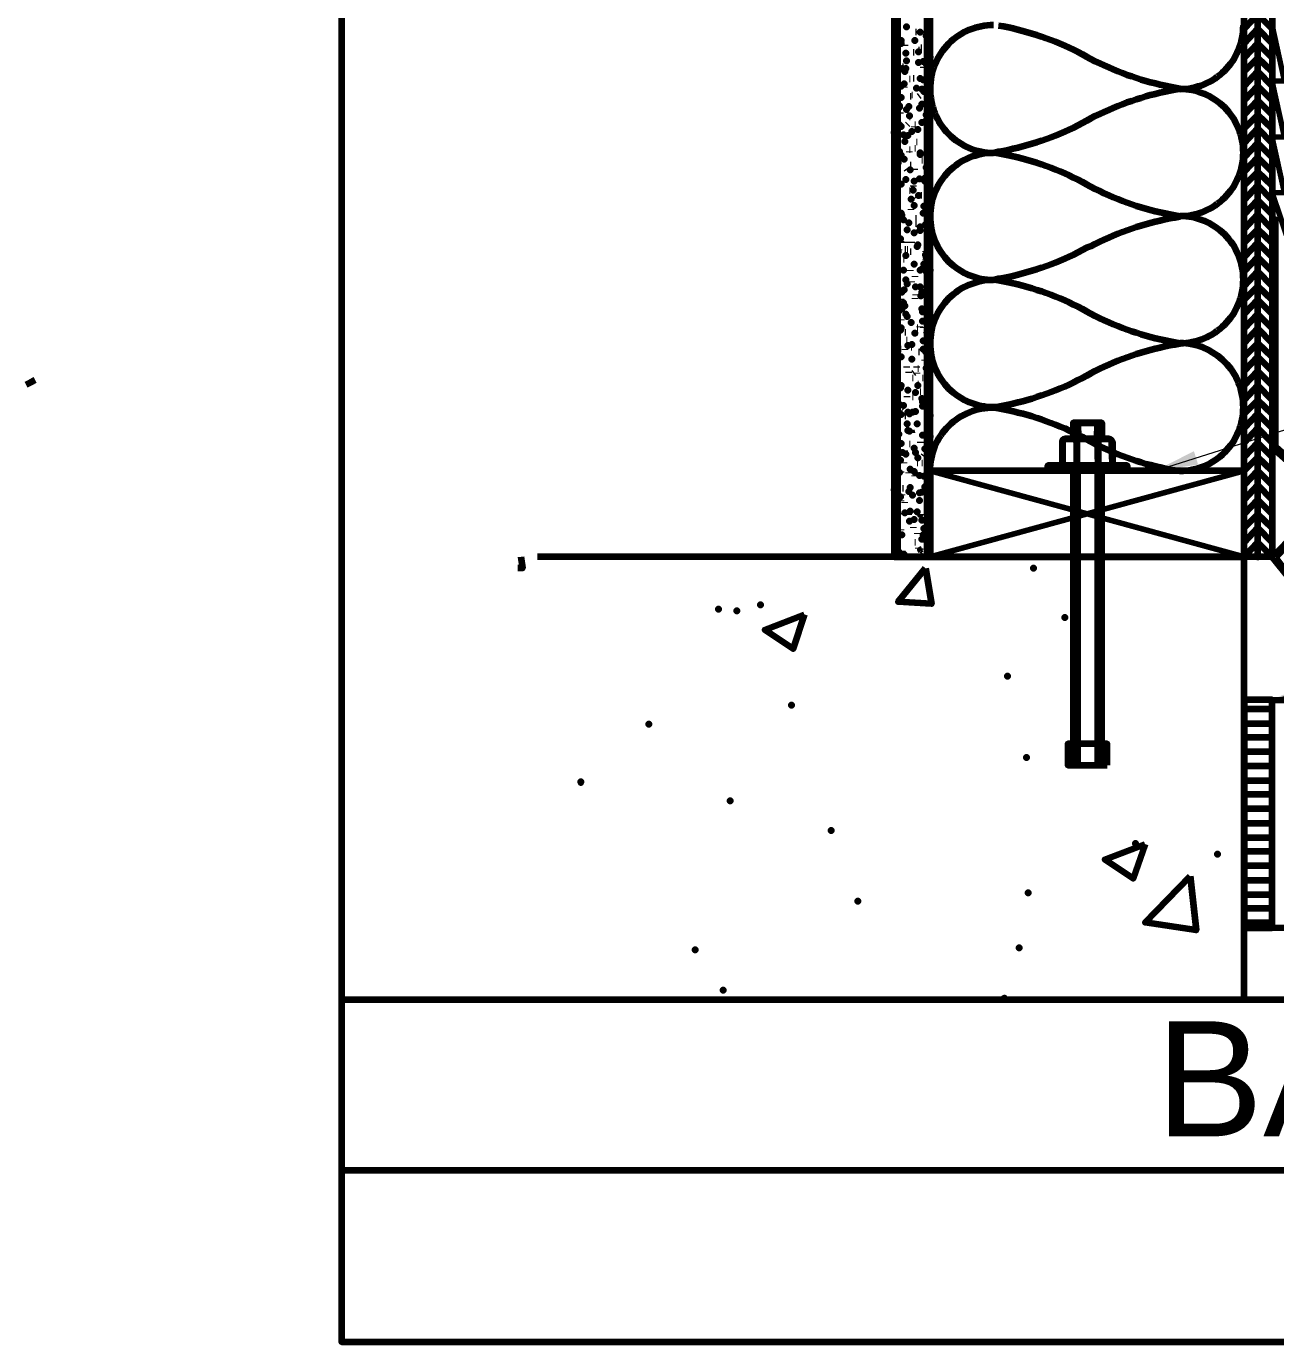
# Model space of a CAD drawing. Extents: x 480 to 534.3, y 69 to 115.
# Drawn here: x 480 to 501.84, y 68.97 to 91.97 of the extents above; entities that cross this region are included whole.
import ezdxf

# ---------------------------------------------------------------- set-up
doc = ezdxf.new("R2010")
doc.units = 0
doc.header["$MEASUREMENT"] = 0
for name, color, linetype, lineweight in [('Dt-Line 1', 9, 'Continuous', 0), ('Dt-Line 2', 6, 'Continuous', 9), ('Dt-Line 3', 7, 'Continuous', 15), ('Dt-Line 5', 54, 'Continuous', 50), ('Dt-Text', 121, 'Continuous', 20)]:
    doc.layers.add(name, color=color, linetype=linetype, lineweight=lineweight)
doc.styles.add('Arial', font='arial.ttf')
doc.dimstyles.new('1 & 1 Half', dxfattribs={"dimtxt": 0.75, "dimasz": 0.75, "dimexe": 1, "dimexo": 0.375, "dimgap": 0.5, "dimtad": 1, "dimdec": 4, "dimzin": 3, "dimdsep": 46, "dimlunit": 4, "dimtxsty": 'Standard', "dimblk": 'ARCHTICK', "dimcen": 0.09375, "dimdle": 1, "dimclrd": 253, "dimclre": 253, "dimclrt": 256, "dimadec": 0, "dimazin": 0, "dimtfac": 0.6, "dimtdec": 4, "dimtix": 1, "dimtmove": 2, "dimatfit": 0, "dimfxl": 1, "dimfrac": 1, "dimtolj": 1, "dimtzin": 0, "dimlwd": 9, "dimlwe": 9, "dimarcsym": 0})

# ---------------------------------------------------------------- blocks, each defined once
blk = doc.blocks.new('_ArchTick')
at = {"color": 0, "linetype": 'ByBlock', "const_width": 0.15}
blk.add_lwpolyline([(-0.5, -0.5), (0.5, 0.5)], dxfattribs=at)

msp = doc.modelspace()

# ---------------------------------------------------------------- linework, layer by layer
at = {"layer": 'Dt-Line 1', "linetype": 'Continuous', "lineweight": 158}
for p, q in [((495.213, 91.83), (495.213, 91.844)), ((495.266, 91.923), (495.253, 91.923)), ((495.559, 91.87), (495.545, 91.87)), ((495.798, 91.817), (495.785, 91.817)), ((495.359, 91.644), (495.359, 91.631)), ((495.612, 91.551), (495.599, 91.551)), ((495.652, 91.591), (495.638, 91.591)), ((495.718, 91.578), (495.705, 91.578)), ((495.519, 91.511), (495.505, 91.511)), ((495.798, 91.405), (495.785, 91.405)), ((495.266, 91.086), (495.253, 91.086)), ((495.293, 91.219), (495.293, 91.232)), ((495.333, 91.259), (495.319, 91.259)), ((495.678, 91.259), (495.678, 91.245)), ((495.346, 90.913), (495.346, 90.899)), ((495.452, 91.046), (495.439, 91.046)), ((495.519, 91.059), (495.505, 91.059)), ((495.705, 90.886), (495.705, 90.899)), ((495.466, 90.74), (495.452, 90.74)), ((495.492, 90.766), (495.479, 90.766)), ((495.612, 90.753), (495.599, 90.74)), ((495.732, 90.806), (495.718, 90.806)), ((495.732, 90.647), (495.732, 90.634)), ((495.771, 90.66), (495.771, 90.647)), ((495.785, 90.713), (495.785, 90.727)), ((495.279, 90.447), (495.279, 90.461)), ((495.771, 90.527), (495.771, 90.54)), ((495.412, 90.261), (495.399, 90.248)), ((495.452, 90.381), (495.439, 90.381)), ((495.519, 90.221), (495.519, 90.208)), ((495.545, 90.248), (495.532, 90.248)), ((495.186, 89.969), (495.186, 89.982)), ((495.572, 89.942), (495.559, 89.942)), ((495.705, 89.942), (495.692, 89.942)), ((495.2, 89.849), (495.2, 89.862)), ((495.452, 89.809), (495.439, 89.809)), ((495.439, 89.769), (495.439, 89.782)), ((495.545, 89.836), (495.532, 89.836)), ((495.718, 89.809), (495.705, 89.809)), ((495.785, 89.703), (495.785, 89.716)), ((495.306, 89.663), (495.306, 89.649)), ((495.399, 89.463), (495.386, 89.477)), ((495.466, 89.543), (495.452, 89.543)), ((495.532, 89.463), (495.532, 89.477)), ((495.665, 89.623), (495.652, 89.623)), ((495.705, 89.53), (495.692, 89.53)), ((495.213, 89.317), (495.2, 89.317)), ((495.213, 89.171), (495.2, 89.171)), ((495.452, 89.091), (495.439, 89.091)), ((495.479, 89.131), (495.466, 89.131)), ((495.505, 89.184), (495.505, 89.171)), ((495.652, 89.011), (495.638, 89.011)), ((495.545, 88.958), (495.532, 88.971)), ((495.186, 88.732), (495.173, 88.732)), ((495.2, 88.652), (495.186, 88.652)), ((495.466, 88.759), (495.466, 88.772)), ((495.559, 88.612), (495.545, 88.612)), ((495.2, 88.32), (495.186, 88.32)), ((495.559, 88.519), (495.545, 88.519)), ((495.572, 88.399), (495.559, 88.413)), ((495.705, 88.32), (495.692, 88.32)), ((495.785, 88.373), (495.785, 88.386)), ((495.372, 88.2), (495.372, 88.187)), ((495.479, 88.187), (495.479, 88.2)), ((495.253, 88.067), (495.253, 88.054)), ((495.346, 87.894), (495.333, 87.894)), ((495.372, 88.067), (495.359, 88.067)), ((495.412, 88.067), (495.399, 88.067)), ((495.466, 88.027), (495.452, 88.027)), ((495.718, 88.04), (495.718, 88.027)), ((495.718, 87.894), (495.718, 87.881)), ((495.253, 87.735), (495.24, 87.735)), ((495.293, 87.695), (495.293, 87.708)), ((495.452, 87.708), (495.452, 87.695)), ((495.306, 87.389), (495.306, 87.402)), ((495.479, 87.495), (495.479, 87.509)), ((495.532, 87.602), (495.532, 87.588)), ((495.293, 87.189), (495.293, 87.203)), ((495.532, 87.216), (495.532, 87.203)), ((495.545, 87.282), (495.545, 87.269)), ((495.279, 87.043), (495.279, 87.056)), ((495.705, 87.123), (495.692, 87.123)), ((495.186, 86.817), (495.173, 86.817)), ((495.226, 86.777), (495.213, 86.79)), ((495.293, 86.844), (495.293, 86.83)), ((495.612, 86.724), (495.612, 86.711)), ((495.678, 86.711), (495.678, 86.697)), ((495.372, 86.618), (495.359, 86.618)), ((495.399, 86.485), (495.386, 86.485)), ((495.585, 86.697), (495.572, 86.697)), ((495.585, 86.618), (495.572, 86.618)), ((495.732, 86.591), (495.718, 86.578)), ((495.785, 86.684), (495.785, 86.697)), ((495.2, 86.298), (495.186, 86.285)), ((495.2, 86.471), (495.2, 86.458)), ((495.293, 86.325), (495.279, 86.325)), ((495.359, 86.325), (495.359, 86.312)), ((495.479, 86.352), (495.466, 86.352)), ((495.612, 86.272), (495.599, 86.272)), ((495.678, 86.298), (495.665, 86.285)), ((495.758, 86.298), (495.745, 86.298)), ((495.386, 86.019), (495.386, 86.006)), ((495.559, 86.019), (495.559, 86.006)), ((495.705, 86.232), (495.692, 86.219)), ((495.705, 86.126), (495.705, 86.139)), ((495.785, 86.179), (495.785, 86.192)), ((480.074, 85.747), (480.151, 85.786)), ((495.426, 85.913), (495.426, 85.926)), ((495.505, 85.82), (495.492, 85.82)), ((495.519, 85.913), (495.505, 85.899)), ((495.572, 85.899), (495.572, 85.913)), ((495.599, 85.979), (495.585, 85.979)), ((495.678, 85.82), (495.665, 85.82)), ((495.732, 85.913), (495.718, 85.913)), ((479.996, 85.71), (480.074, 85.747)), ((495.599, 85.713), (495.585, 85.713)), ((495.638, 85.58), (495.625, 85.58)), ((495.785, 85.74), (495.771, 85.727)), ((495.785, 85.673), (495.785, 85.687)), ((495.2, 85.328), (495.186, 85.328)), ((495.399, 85.487), (495.399, 85.501)), ((495.505, 85.487), (495.492, 85.487)), ((495.732, 85.54), (495.718, 85.54)), ((495.346, 85.274), (495.333, 85.288)), ((495.372, 85.155), (495.359, 85.155)), ((495.798, 85.288), (495.785, 85.274)), ((495.412, 84.995), (495.399, 84.995)), ((495.785, 85.035), (495.771, 85.035)), ((495.24, 84.756), (495.226, 84.756)), ((495.452, 84.663), (495.439, 84.663)), ((495.625, 84.703), (495.625, 84.689)), ((495.359, 84.543), (495.359, 84.556)), ((495.692, 84.463), (495.678, 84.45)), ((495.253, 84.211), (495.24, 84.211)), ((495.293, 84.171), (495.293, 84.184)), ((495.346, 84.33), (495.346, 84.344)), ((495.585, 84.33), (495.572, 84.33)), ((495.665, 84.33), (495.652, 84.33)), ((495.426, 84.157), (495.426, 84.171)), ((495.532, 84.104), (495.532, 84.118)), ((495.279, 83.785), (495.266, 83.785)), ((495.306, 83.785), (495.306, 83.772)), ((495.333, 83.891), (495.319, 83.891)), ((495.745, 83.772), (495.745, 83.785)), ((495.293, 83.665), (495.293, 83.679)), ((495.359, 83.639), (495.359, 83.652)), ((495.293, 83.426), (495.279, 83.439)), ((495.426, 83.426), (495.426, 83.439)), ((495.625, 83.399), (495.612, 83.386)), ((495.745, 83.333), (495.732, 83.333)), ((495.2, 83.094), (495.186, 83.094)), ((495.2, 83.054), (495.2, 83.067)), ((495.24, 83.067), (495.226, 83.067)), ((495.293, 83.16), (495.293, 83.173)), ((495.505, 83.213), (495.505, 83.2)), ((495.572, 83.107), (495.572, 83.094)), ((495.678, 83.107), (495.665, 83.107)), ((495.319, 82.788), (495.319, 82.801)), ((495.545, 82.947), (495.532, 82.947)), ((495.306, 82.761), (495.293, 82.761)), ((495.638, 82.774), (495.625, 82.761)), ((501.29, 80.035), (501.782, 80.035)), ((501.29, 79.782), (501.782, 79.782)), ((501.29, 79.543), (501.782, 79.543)), ((501.29, 79.29), (501.782, 79.29)), ((501.29, 79.038), (501.782, 79.038)), ((501.29, 78.785), (501.782, 78.785)), ((501.29, 78.546), (501.782, 78.546)), ((501.29, 78.293), (501.782, 78.293)), ((501.29, 78.04), (501.782, 78.04)), ((501.29, 77.788), (501.782, 77.788)), ((501.29, 77.548), (501.782, 77.548)), ((501.29, 77.296), (501.782, 77.296)), ((501.29, 77.043), (501.782, 77.043)), ((501.29, 76.79), (501.782, 76.79)), ((501.29, 76.551), (501.782, 76.551)), ((501.29, 76.298), (501.782, 76.298))]:
    msp.add_line(p, q, dxfattribs=at)
for points in [[(501.529, 82.695), (501.529, 114.29)], [(501.782, 91.923), (501.529, 92.176), (501.29, 91.923)], [(495.226, 91.804), (495.226, 91.804), (495.226, 91.804)], [(495.386, 91.963), (495.386, 91.963), (495.386, 91.963)], [(495.625, 91.87), (495.625, 91.87), (495.625, 91.87)], [(495.732, 91.804), (495.732, 91.804), (495.732, 91.804)], [(501.782, 91.671), (501.529, 91.923), (501.29, 91.671)], [(495.293, 91.671), (495.293, 91.671), (495.293, 91.671)], [(495.532, 91.724), (495.532, 91.724), (495.532, 91.724)], [(495.785, 91.724), (495.785, 91.724), (495.785, 91.724)], [(501.782, 91.418), (501.529, 91.671), (501.29, 91.418)], [(495.226, 91.312), (495.226, 91.312), (495.226, 91.312)], [(495.372, 91.498), (495.372, 91.498), (495.372, 91.498)], [(495.386, 91.365), (495.386, 91.365), (495.386, 91.365)], [(495.599, 91.338), (495.599, 91.338), (495.599, 91.338)], [(495.678, 91.352), (495.678, 91.352), (495.678, 91.352)], [(495.732, 91.312), (495.732, 91.312), (495.732, 91.312)], [(495.798, 91.431), (495.798, 91.431), (495.798, 91.431)], [(501.782, 91.179), (501.529, 91.418), (501.29, 91.179)], [(495.359, 91.179), (495.359, 91.179), (495.359, 91.179)], [(495.785, 91.219), (495.785, 91.219), (495.785, 91.219)], [(501.782, 90.926), (501.529, 91.179), (501.29, 90.926)], [(495.186, 90.953), (495.186, 90.953), (495.186, 90.953)], [(495.293, 90.926), (495.293, 90.926), (495.293, 90.926)], [(495.346, 90.966), (495.346, 90.966), (495.346, 90.966)], [(495.559, 90.886), (495.559, 90.886), (495.559, 90.886)], [(495.625, 91.059), (495.625, 91.059), (495.625, 91.059)], [(495.652, 90.873), (495.652, 90.873), (495.652, 90.873)], [(495.678, 91.032), (495.678, 91.032), (495.678, 91.032)], [(501.782, 90.673), (501.529, 90.926), (501.29, 90.673)], [(495.186, 90.78), (495.186, 90.78), (495.186, 90.78)], [(495.293, 90.727), (495.293, 90.727), (495.293, 90.727)], [(495.692, 90.833), (495.692, 90.833), (495.692, 90.833)], [(501.782, 90.421), (501.529, 90.673), (501.29, 90.421)], [(495.266, 90.58), (495.266, 90.58), (495.266, 90.58)], [(495.266, 90.554), (495.266, 90.554), (495.266, 90.554)], [(495.386, 90.514), (495.386, 90.514), (495.386, 90.514)], [(495.426, 90.567), (495.426, 90.567), (495.426, 90.567)], [(495.439, 90.407), (495.439, 90.407), (495.439, 90.407)], [(495.612, 90.54), (495.612, 90.54), (495.612, 90.54)], [(495.652, 90.607), (495.652, 90.607), (495.652, 90.607)], [(501.782, 90.181), (501.529, 90.421), (501.29, 90.181)], [(495.213, 90.314), (495.213, 90.314), (495.213, 90.314)], [(495.226, 90.221), (495.226, 90.221), (495.226, 90.221)], [(495.266, 90.248), (495.266, 90.248), (495.266, 90.248)], [(495.293, 90.221), (495.293, 90.221), (495.293, 90.221)], [(495.585, 90.168), (495.585, 90.168), (495.585, 90.168)], [(495.652, 90.288), (495.652, 90.288), (495.652, 90.288)], [(495.718, 90.314), (495.718, 90.314), (495.718, 90.314)], [(501.782, 89.929), (501.529, 90.181), (501.29, 89.929)], [(495.173, 90.115), (495.173, 90.115), (495.173, 90.115)], [(495.333, 90.075), (495.333, 90.075), (495.333, 90.075)], [(495.359, 89.955), (495.359, 89.955), (495.359, 89.955)], [(495.412, 90.062), (495.412, 90.062), (495.412, 90.062)], [(495.479, 90.128), (495.479, 90.128), (495.479, 90.128)], [(495.785, 89.929), (495.785, 89.929), (495.785, 89.929)], [(501.782, 89.676), (501.529, 89.929), (501.29, 89.676)], [(495.213, 89.809), (495.213, 89.809), (495.213, 89.809)], [(495.266, 89.782), (495.266, 89.782), (495.266, 89.782)], [(495.266, 89.703), (495.266, 89.703), (495.266, 89.703)], [(495.293, 89.716), (495.293, 89.716), (495.293, 89.716)], [(495.625, 89.756), (495.625, 89.756), (495.625, 89.756)], [(495.625, 89.729), (495.625, 89.729), (495.625, 89.729)], [(495.24, 89.583), (495.24, 89.583), (495.24, 89.583)], [(495.346, 89.649), (495.346, 89.649), (495.346, 89.649)], [(495.732, 89.503), (495.732, 89.503), (495.732, 89.503)], [(495.771, 89.477), (495.771, 89.477), (495.771, 89.477)], [(501.782, 89.423), (501.529, 89.676), (501.29, 89.423)], [(495.226, 89.37), (495.226, 89.37), (495.226, 89.37)], [(495.372, 89.29), (495.372, 89.29), (495.372, 89.29)], [(495.452, 89.463), (495.452, 89.463), (495.452, 89.463)], [(495.519, 89.264), (495.519, 89.264), (495.519, 89.264)], [(495.612, 89.304), (495.612, 89.304), (495.612, 89.304)], [(495.705, 89.317), (495.705, 89.317), (495.705, 89.317)], [(495.705, 89.264), (495.705, 89.264), (495.705, 89.264)], [(501.782, 89.184), (501.529, 89.423), (501.29, 89.184)], [(495.293, 89.211), (495.293, 89.211), (495.293, 89.211)], [(495.505, 89.104), (495.505, 89.104), (495.505, 89.104)], [(495.599, 89.011), (495.599, 89.011), (495.599, 89.011)], [(495.785, 89.211), (495.785, 89.211), (495.785, 89.211)], [(501.782, 88.931), (501.529, 89.184), (501.29, 88.931)], [(495.2, 88.812), (495.2, 88.812), (495.2, 88.812)], [(495.213, 88.998), (495.213, 88.998), (495.213, 88.998)], [(495.466, 88.945), (495.466, 88.945), (495.466, 88.945)], [(495.519, 88.838), (495.519, 88.838), (495.519, 88.838)], [(501.782, 88.679), (501.529, 88.931), (501.29, 88.679)], [(495.293, 88.705), (495.293, 88.679), (495.293, 88.679)], [(495.333, 88.586), (495.333, 88.586), (495.333, 88.586)], [(495.678, 88.705), (495.678, 88.705), (495.678, 88.705)], [(495.785, 88.772), (495.785, 88.772), (495.785, 88.772)], [(495.785, 88.745), (495.785, 88.745), (495.785, 88.745)], [(495.785, 88.705), (495.785, 88.705), (495.785, 88.705)], [(501.782, 88.426), (501.529, 88.679), (501.29, 88.426)], [(495.186, 88.453), (495.186, 88.453), (495.186, 88.453)], [(495.2, 88.532), (495.2, 88.532), (495.2, 88.532)], [(495.399, 88.413), (495.399, 88.413), (495.399, 88.413)], [(495.426, 88.532), (495.426, 88.532), (495.426, 88.532)], [(495.519, 88.36), (495.519, 88.36), (495.519, 88.36)], [(495.625, 88.466), (495.625, 88.466), (495.625, 88.466)], [(495.625, 88.399), (495.625, 88.399), (495.625, 88.399)], [(495.718, 88.506), (495.718, 88.506), (495.718, 88.506)], [(501.782, 88.187), (501.529, 88.426), (501.29, 88.187)], [(495.279, 88.253), (495.279, 88.253), (495.279, 88.253)], [(495.293, 88.187), (495.293, 88.2), (495.293, 88.213)], [(495.572, 88.12), (495.572, 88.12), (495.572, 88.12)], [(495.585, 88.147), (495.585, 88.147), (495.585, 88.147)], [(495.785, 88.2), (495.785, 88.2), (495.785, 88.2)], [(501.782, 87.934), (501.529, 88.187), (501.29, 87.934)], [(495.226, 87.894), (495.226, 87.894), (495.226, 87.894)], [(495.24, 88.027), (495.24, 88.027), (495.24, 88.027)], [(495.372, 87.961), (495.372, 87.961), (495.372, 87.961)], [(495.718, 87.974), (495.718, 87.974), (495.718, 87.974)], [(495.732, 87.934), (495.732, 87.934), (495.732, 87.934)], [(501.782, 87.681), (501.529, 87.934), (501.29, 87.681)], [(495.186, 87.814), (495.186, 87.814), (495.186, 87.814)], [(495.333, 87.708), (495.333, 87.708), (495.333, 87.708)], [(495.519, 87.814), (495.519, 87.814), (495.519, 87.814)], [(495.625, 87.708), (495.625, 87.708), (495.625, 87.708)], [(495.652, 87.721), (495.652, 87.721), (495.652, 87.721)], [(495.692, 87.814), (495.692, 87.814), (495.692, 87.814)], [(495.732, 87.681), (495.732, 87.681), (495.732, 87.681)], [(501.782, 87.429), (501.529, 87.681), (501.29, 87.429)], [(495.186, 87.548), (495.186, 87.548), (495.186, 87.548)], [(495.372, 87.535), (495.372, 87.535), (495.372, 87.535)], [(495.399, 87.469), (495.399, 87.469), (495.399, 87.469)], [(495.545, 87.415), (495.545, 87.415), (495.545, 87.415)], [(495.625, 87.415), (495.625, 87.415), (495.625, 87.415)], [(501.782, 87.189), (501.529, 87.429), (501.29, 87.189)], [(495.186, 87.322), (495.186, 87.322), (495.186, 87.322)], [(495.306, 87.322), (495.306, 87.322), (495.306, 87.322)], [(495.346, 87.362), (495.346, 87.362), (495.346, 87.362)], [(495.638, 87.256), (495.638, 87.256), (495.638, 87.256)], [(495.652, 87.322), (495.652, 87.322), (495.652, 87.322)], [(495.692, 87.322), (495.692, 87.322), (495.692, 87.322)], [(495.771, 87.389), (495.771, 87.389), (495.771, 87.389)], [(495.785, 87.189), (495.785, 87.189), (495.785, 87.189)], [(501.782, 86.937), (501.529, 87.189), (501.29, 86.937)], [(495.226, 87.07), (495.226, 87.07), (495.226, 87.07)], [(495.226, 86.95), (495.226, 86.95), (495.226, 86.95)], [(495.266, 87.003), (495.266, 87.003), (495.266, 87.003)], [(495.306, 87.03), (495.306, 87.03), (495.306, 87.03)], [(495.333, 87.136), (495.333, 87.136), (495.333, 87.136)], [(495.359, 87.083), (495.359, 87.083), (495.359, 87.083)], [(495.372, 86.937), (495.372, 86.937), (495.372, 86.937)], [(495.652, 87.03), (495.652, 87.03), (495.652, 87.03)], [(495.665, 86.977), (495.665, 86.977), (495.665, 86.977)], [(495.692, 87.003), (495.692, 87.003), (495.692, 87.003)], [(495.771, 86.963), (495.771, 86.963), (495.771, 86.963)], [(501.782, 86.684), (501.529, 86.937), (501.29, 86.684)], [(495.399, 86.897), (495.399, 86.897), (495.399, 86.897)], [(495.466, 86.79), (495.466, 86.79), (495.466, 86.79)], [(495.665, 86.817), (495.692, 86.817)], [(495.186, 86.564), (495.186, 86.564), (495.186, 86.564)], [(495.279, 86.657), (495.279, 86.657), (495.279, 86.657)], [(495.293, 86.697), (495.293, 86.697), (495.293, 86.697)], [(495.532, 86.604), (495.532, 86.604), (495.532, 86.604)], [(501.782, 86.431), (501.529, 86.684), (501.29, 86.431)], [(495.412, 86.391), (495.412, 86.391), (495.412, 86.391)], [(495.479, 86.405), (495.479, 86.405), (495.479, 86.405)], [(495.678, 86.471), (495.678, 86.471), (495.678, 86.471)], [(495.678, 86.325), (495.678, 86.325), (495.678, 86.325)], [(501.782, 86.192), (501.529, 86.431), (501.29, 86.192)], [(495.2, 86.139), (495.2, 86.139), (495.2, 86.139)], [(495.293, 86.192), (495.293, 86.192), (495.293, 86.192)], [(495.479, 86.152), (495.479, 86.152), (495.479, 86.152)], [(495.758, 86.152), (495.758, 86.152), (495.758, 86.152)], [(501.782, 85.939), (501.529, 86.192), (501.29, 85.939)], [(495.732, 85.993), (495.732, 85.993), (495.732, 85.993)], [(501.782, 85.687), (501.529, 85.939), (501.29, 85.687)], [(495.226, 85.713), (495.226, 85.713), (495.226, 85.713)], [(495.293, 85.66), (495.293, 85.66), (495.293, 85.687)], [(495.412, 85.607), (495.412, 85.607), (495.412, 85.607)], [(495.545, 85.567), (495.545, 85.567), (495.545, 85.567)], [(495.585, 85.687), (495.585, 85.687), (495.585, 85.687)], [(501.782, 85.434), (501.529, 85.687), (501.29, 85.434)], [(495.253, 85.368), (495.253, 85.368), (495.253, 85.368)], [(495.333, 85.341), (495.333, 85.341), (495.333, 85.341)], [(495.652, 85.461), (495.652, 85.461), (495.652, 85.461)], [(495.665, 85.407), (495.665, 85.407), (495.665, 85.407)], [(495.665, 85.328), (495.665, 85.328), (495.665, 85.328)], [(501.782, 85.195), (501.529, 85.434), (501.29, 85.195)], [(495.293, 85.181), (495.293, 85.181), (495.293, 85.181)], [(495.412, 85.221), (495.412, 85.221), (495.412, 85.221)], [(495.439, 85.195), (495.439, 85.195), (495.439, 85.195)], [(495.492, 85.221), (495.492, 85.221), (495.492, 85.221)], [(495.545, 85.235), (495.545, 85.235), (495.545, 85.235)], [(501.782, 84.942), (501.529, 85.195), (501.29, 84.942)], [(495.399, 85.022), (495.399, 85.022), (495.399, 85.022)], [(495.412, 84.902), (495.412, 84.902), (495.412, 84.902)], [(495.439, 84.889), (495.439, 84.889), (495.439, 84.889)], [(495.466, 84.902), (495.479, 84.876), (495.479, 84.862)], [(495.572, 85.022), (495.572, 85.022), (495.572, 85.022)], [(495.745, 84.915), (495.745, 84.915), (495.745, 84.915)], [(501.782, 84.689), (501.529, 84.942), (501.29, 84.689)], [(495.253, 84.836), (495.253, 84.836), (495.253, 84.836)], [(495.293, 84.676), (495.293, 84.676), (495.293, 84.676)], [(495.665, 84.822), (495.665, 84.822), (495.665, 84.822)], [(495.758, 84.809), (495.758, 84.809), (495.758, 84.809)], [(495.785, 84.676), (495.785, 84.676), (495.785, 84.676)], [(495.798, 84.796), (495.798, 84.796), (495.798, 84.796)], [(501.782, 84.437), (501.529, 84.689), (501.29, 84.437)], [(495.319, 84.516), (495.319, 84.516), (495.319, 84.516)], [(495.372, 84.49), (495.372, 84.49), (495.372, 84.49)], [(495.519, 84.596), (495.519, 84.596), (495.519, 84.596)], [(495.545, 84.516), (495.545, 84.516), (495.545, 84.516)], [(495.585, 84.423), (495.585, 84.423), (495.585, 84.423)], [(495.705, 84.583), (495.705, 84.583), (495.705, 84.583)], [(495.745, 84.543), (495.745, 84.543), (495.745, 84.543)], [(501.782, 84.197), (501.529, 84.437), (501.29, 84.197)], [(495.279, 84.384), (495.279, 84.384), (495.279, 84.384)], [(495.452, 84.224), (495.452, 84.224), (495.452, 84.224)], [(501.782, 83.945), (501.529, 84.197), (501.29, 83.945)], [(495.226, 84.131), (495.226, 84.131), (495.226, 84.131)], [(495.226, 84.024), (495.226, 84.024), (495.226, 84.024)], [(495.266, 84.171), (495.266, 84.171), (495.266, 84.171)], [(495.612, 84.118), (495.612, 84.118), (495.612, 84.118)], [(495.692, 84.104), (495.692, 84.104), (495.692, 84.104)], [(495.745, 83.958), (495.745, 83.958), (495.745, 83.958)], [(495.785, 84.171), (495.785, 84.171), (495.785, 84.171)], [(495.173, 83.865), (495.173, 83.865), (495.173, 83.865)], [(495.2, 83.798), (495.2, 83.798), (495.2, 83.798)], [(495.279, 83.745), (495.279, 83.745), (495.279, 83.745)], [(495.426, 83.838), (495.426, 83.838), (495.426, 83.838)], [(495.452, 83.905), (495.452, 83.905), (495.452, 83.905)], [(495.492, 83.772), (495.492, 83.772), (495.492, 83.772)], [(495.612, 83.812), (495.612, 83.812), (495.612, 83.812)], [(495.652, 83.825), (495.652, 83.825), (495.652, 83.825)], [(501.782, 83.692), (501.529, 83.945), (501.29, 83.692)], [(495.452, 83.493), (495.452, 83.493), (495.452, 83.493)], [(495.612, 83.679), (495.612, 83.679), (495.612, 83.679)], [(495.745, 83.572), (495.745, 83.572), (495.745, 83.572)], [(495.758, 83.639), (495.758, 83.639), (495.758, 83.639)], [(495.785, 83.665), (495.785, 83.665), (495.785, 83.665)], [(501.782, 83.439), (501.529, 83.692), (501.29, 83.439)], [(495.359, 83.466), (495.359, 83.466), (495.359, 83.466)], [(495.439, 83.32), (495.439, 83.32), (495.439, 83.32)], [(495.519, 83.346), (495.519, 83.346), (495.519, 83.346)], [(495.572, 83.479), (495.572, 83.479), (495.572, 83.479)], [(495.625, 83.439), (495.625, 83.426), (495.625, 83.439)], [(495.652, 83.333), (495.652, 83.333), (495.652, 83.333)], [(501.782, 83.2), (501.529, 83.439), (501.29, 83.2)], [(495.186, 83.173), (495.186, 83.173), (495.186, 83.173)], [(495.253, 83.094), (495.253, 83.094), (495.253, 83.094)], [(495.306, 83.08), (495.306, 83.08), (495.306, 83.08)], [(495.678, 83.08), (495.678, 83.08), (495.678, 83.08)], [(495.692, 83.187), (495.692, 83.187), (495.692, 83.187)], [(495.785, 83.16), (495.785, 83.16), (495.785, 83.16)], [(501.782, 82.947), (501.529, 83.2), (501.29, 82.947)], [(495.599, 82.841), (495.599, 82.841), (495.599, 82.854)], [(495.652, 82.828), (495.625, 82.814), (495.638, 82.801)], [(495.652, 83.001), (495.652, 83.001), (495.652, 83.001)], [(495.678, 83.001), (495.678, 83.001), (495.678, 83.001)], [(495.798, 82.961), (495.798, 82.961), (495.798, 82.961)], [(501.782, 82.695), (501.529, 82.947), (501.29, 82.695)], [(488.644, 82.695), (488.67, 82.495), (488.591, 82.495)], [(495.253, 82.774), (495.253, 82.748), (495.24, 82.748)], [(495.346, 82.735), (495.346, 82.735), (495.346, 82.735)], [(497.607, 82.495), (497.607, 82.495), (497.607, 82.495)], [(492.101, 81.777), (492.101, 81.777), (492.101, 81.777)], [(492.42, 81.751), (492.42, 81.751), (492.42, 81.751)], [(492.833, 81.857), (492.833, 81.857), (492.833, 81.857)], [(498.152, 81.631), (498.152, 81.631), (498.152, 81.631)], [(497.154, 80.607), (497.154, 80.607), (497.154, 80.607)], [(493.378, 80.102), (493.378, 80.102), (493.378, 80.102)], [(490.878, 79.769), (490.878, 79.769), (490.878, 79.769)], [(497.487, 79.184), (497.487, 79.184), (497.487, 79.184)], [(492.301, 78.426), (492.301, 78.426), (492.301, 78.426)], [(494.069, 77.907), (494.069, 77.907), (494.069, 77.907)], [(499.388, 77.681), (499.388, 77.681), (499.388, 77.681)], [(500.825, 77.495), (500.825, 77.495), (500.825, 77.495)], [(497.513, 76.817), (497.513, 76.817), (497.513, 76.817)], [(494.535, 76.671), (494.535, 76.671), (494.535, 76.671)], [(491.689, 75.82), (491.689, 75.82), (491.689, 75.82)], [(497.354, 75.86), (497.354, 75.86), (497.354, 75.86)], [(492.181, 75.115), (492.181, 75.115), (492.181, 75.115)], [(497.101, 74.955), (497.101, 74.982), (497.061, 74.955)]]:
    msp.add_lwpolyline(points, dxfattribs=at)
for points in [[(496.908, 91.99, 0.414215), (495.798, 90.88, 0.414215), (496.908, 89.756, 0.414215), (495.798, 88.645, 0.414215), (496.908, 87.535, 0.414215), (495.798, 86.425, 0.414215), (496.908, 85.314), (496.997, 85.324), (497.082, 85.34), (497.167, 85.357), (497.252, 85.376), (497.336, 85.396), (497.419, 85.417), (497.503, 85.44), (497.586, 85.465), (497.668, 85.491), (497.75, 85.518), (497.832, 85.547), (497.913, 85.577), (497.993, 85.608), (498.073, 85.641), (498.153, 85.675), (498.232, 85.71), (498.31, 85.747), (498.388, 85.786), (498.465, 85.825), (498.541, 85.866), (498.61, 85.907), (498.687, 85.947), (498.765, 85.985), (498.843, 86.022), (498.922, 86.058), (499.001, 86.092), (499.081, 86.124), (499.162, 86.156), (499.243, 86.186), (499.325, 86.215), (499.407, 86.242), (499.489, 86.268), (499.572, 86.292), (499.655, 86.315), (499.739, 86.336), (499.823, 86.357), (499.908, 86.375), (499.993, 86.392), (500.078, 86.408), (500.163, 86.423), (500.078, 86.441), (499.993, 86.457), (499.908, 86.474), (499.823, 86.493), (499.739, 86.513), (499.655, 86.535), (499.572, 86.557), (499.489, 86.582), (499.407, 86.608), (499.325, 86.635), (499.243, 86.664), (499.162, 86.694), (499.081, 86.725), (499.001, 86.758), (498.922, 86.792), (498.843, 86.828), (498.765, 86.864), (498.687, 86.903), (498.61, 86.942), (498.534, 86.983), (498.464, 87.024), (498.387, 87.064), (498.309, 87.102), (498.231, 87.139), (498.152, 87.175), (498.073, 87.209), (497.993, 87.242), (497.912, 87.273), (497.831, 87.303), (497.75, 87.332), (497.668, 87.359), (497.585, 87.385), (497.502, 87.409), (497.419, 87.432), (497.335, 87.454), (497.251, 87.474), (497.167, 87.492), (497.082, 87.51), (496.997, 87.525), (496.911, 87.54), (496.997, 87.558), (497.082, 87.574), (497.167, 87.591), (497.252, 87.61), (497.336, 87.63), (497.419, 87.652), (497.503, 87.675), (497.586, 87.699), (497.668, 87.725), (497.75, 87.752), (497.832, 87.781), (497.913, 87.811), (497.993, 87.842), (498.073, 87.875), (498.153, 87.909), (498.232, 87.945), (498.31, 87.981), (498.388, 88.02), (498.465, 88.059), (498.541, 88.1), (498.61, 88.128), (498.687, 88.168), (498.765, 88.206), (498.843, 88.243), (498.922, 88.278), (499.001, 88.312), (499.081, 88.345), (499.162, 88.377), (499.243, 88.407), (499.325, 88.435), (499.407, 88.463), (499.489, 88.488), (499.572, 88.513), (499.655, 88.536), (499.739, 88.557), (499.823, 88.577), (499.908, 88.596), (499.993, 88.613), (500.078, 88.629), (500.163, 88.643), (500.078, 88.662), (499.993, 88.678), (499.908, 88.695), (499.823, 88.714), (499.739, 88.734), (499.655, 88.755), (499.572, 88.778), (499.489, 88.803), (499.407, 88.828), (499.325, 88.856), (499.243, 88.884), (499.162, 88.914), (499.081, 88.946), (499.001, 88.979), (498.922, 89.013), (498.843, 89.048), (498.765, 89.085), (498.687, 89.123), (498.61, 89.163), (498.534, 89.204), (498.464, 89.245), (498.387, 89.285), (498.309, 89.323), (498.231, 89.36), (498.152, 89.395), (498.073, 89.43), (497.993, 89.462), (497.912, 89.494), (497.831, 89.524), (497.75, 89.552), (497.668, 89.58), (497.585, 89.605), (497.502, 89.63), (497.419, 89.653), (497.335, 89.674), (497.251, 89.694), (497.167, 89.713), (497.082, 89.73), (496.997, 89.746), (496.911, 89.76), (496.997, 89.779), (497.082, 89.795), (497.167, 89.812), (497.252, 89.831), (497.336, 89.851), (497.419, 89.872), (497.503, 89.895), (497.586, 89.92), (497.668, 89.945), (497.75, 89.973), (497.832, 90.001), (497.913, 90.031), (497.993, 90.063), (498.073, 90.096), (498.153, 90.13), (498.232, 90.165), (498.31, 90.202), (498.388, 90.24), (498.465, 90.28), (498.541, 90.321), (498.61, 90.362), (498.687, 90.402), (498.765, 90.44), (498.843, 90.477), (498.922, 90.512), (499.001, 90.546), (499.081, 90.579), (499.162, 90.611), (499.243, 90.641), (499.325, 90.669), (499.407, 90.697), (499.489, 90.722), (499.572, 90.747), (499.655, 90.77), (499.739, 90.791), (499.823, 90.811), (499.908, 90.83), (499.993, 90.847), (500.078, 90.863), (500.163, 90.877), (500.078, 90.896), (499.993, 90.912), (499.908, 90.929), (499.823, 90.948), (499.739, 90.968), (499.655, 90.989), (499.572, 91.012), (499.489, 91.037), (499.407, 91.062), (499.325, 91.09), (499.243, 91.118), (499.162, 91.148), (499.081, 91.18), (499.001, 91.213), (498.922, 91.247), (498.843, 91.282), (498.765, 91.319), (498.687, 91.357), (498.61, 91.397), (498.534, 91.438), (498.464, 91.479), (498.387, 91.519), (498.309, 91.557), (498.231, 91.594), (498.152, 91.63), (498.073, 91.664), (497.993, 91.696), (497.912, 91.728), (497.831, 91.758), (497.75, 91.787), (497.668, 91.814), (497.585, 91.84), (497.502, 91.864), (497.419, 91.887), (497.335, 91.908), (497.251, 91.929), (497.167, 91.947), (497.082, 91.964), (496.997, 91.98)], [(495.798, 84.204, -0.414215), (496.911, 85.306), (496.997, 85.291), (497.082, 85.276), (497.167, 85.258), (497.251, 85.24), (497.335, 85.22), (497.419, 85.198), (497.502, 85.175), (497.585, 85.151), (497.668, 85.125), (497.75, 85.098), (497.831, 85.069), (497.912, 85.039), (497.993, 85.008), (498.073, 84.975), (498.152, 84.941), (498.231, 84.905), (498.309, 84.868), (498.387, 84.83), (498.464, 84.79), (498.534, 84.749), (498.61, 84.708), (498.687, 84.669), (498.765, 84.63), (498.843, 84.593), (498.922, 84.558), (499.001, 84.524), (499.081, 84.491), (499.162, 84.46), (499.243, 84.429), (499.325, 84.401), (499.407, 84.374), (499.489, 84.348), (499.572, 84.323), (499.655, 84.3), (499.739, 84.279), (499.823, 84.259), (499.908, 84.24), (499.993, 84.223), (500.078, 84.207), (500.166, 84.197, 0.414216), (501.277, 85.308, 0.414216), (500.166, 86.431, 0.414216), (501.277, 87.542, 0.414215), (500.166, 88.652, 0.414216), (501.277, 89.762, 0.414216), (500.166, 90.873, 0.414216), (501.277, 91.983, 0.414216)]]:
    msp.add_lwpolyline(points, format="xyb", dxfattribs=at)
for points in [[(495.293, 91.724), (495.293, 91.724), (495.293, 91.724)], [(495.319, 91.232), (495.319, 91.232), (495.319, 91.219)], [(495.745, 90.407), (495.745, 90.407), (495.732, 90.421), (495.732, 90.421)], [(495.705, 88.812), (495.705, 88.812), (495.692, 88.825), (495.692, 88.825)], [(495.771, 88.825), (495.771, 88.825), (495.785, 88.825)], [(495.798, 87.708), (495.798, 87.708), (495.785, 87.695), (495.785, 87.695)], [(495.226, 85.966), (495.226, 85.966), (495.226, 85.953)], [(495.798, 85.168), (495.798, 85.168), (495.785, 85.181), (495.785, 85.181)], [(495.519, 84.184), (495.519, 84.184), (495.532, 84.171)], [(495.718, 83.931), (495.718, 83.931), (495.705, 83.918), (495.705, 83.918)], [(495.718, 82.495), (495.825, 81.87), (495.24, 81.91)], [(493.604, 81.684), (493.404, 81.086), (492.912, 81.418)], [(489.694, 78.759), (489.694, 78.759), (489.694, 78.745)], [(499.561, 77.668), (499.349, 77.07), (498.857, 77.402)], [(500.346, 77.11), (500.452, 76.165), (499.561, 76.298)]]:
    msp.add_lwpolyline(points, close=True, dxfattribs=at)
at = {"layer": 'Dt-Line 1', "linetype": 'Continuous', "lineweight": 70}
for points in [[(501.29, 82.695), (495.798, 84.197), (501.29, 82.695)], [(495.798, 82.695), (501.29, 84.197), (495.798, 82.695)]]:
    msp.add_lwpolyline(points, dxfattribs=at)
at = {"layer": 'Dt-Line 1', "linetype": 'Continuous', "lineweight": 158}
for p in [(495.226, 91.804), (495.386, 91.963), (495.625, 91.87), (495.732, 91.804), (495.745, 91.963), (495.293, 91.724), (495.293, 91.671), (495.532, 91.724), (495.785, 91.724), (495.226, 91.312), (495.372, 91.498), (495.386, 91.365), (495.599, 91.524), (495.599, 91.338), (495.678, 91.352), (495.732, 91.312), (495.798, 91.431), (495.319, 91.232), (495.319, 91.219), (495.359, 91.179), (495.372, 91.232), (495.785, 91.219), (495.186, 90.953), (495.293, 90.926), (495.346, 90.966), (495.559, 90.886), (495.625, 91.059), (495.652, 90.873), (495.678, 91.032), (495.186, 90.78), (495.2, 90.82), (495.293, 90.727), (495.692, 90.833), (495.266, 90.58), (495.266, 90.554), (495.386, 90.514), (495.426, 90.567), (495.439, 90.407), (495.612, 90.54), (495.652, 90.607), (495.732, 90.421), (495.745, 90.407), (495.213, 90.314), (495.226, 90.221), (495.266, 90.248), (495.293, 90.221), (495.585, 90.168), (495.652, 90.288), (495.718, 90.314), (495.771, 90.195), (495.173, 90.115), (495.333, 90.075), (495.359, 89.955), (495.412, 90.062), (495.479, 90.128), (495.785, 89.929), (495.213, 89.809), (495.266, 89.782), (495.266, 89.703), (495.293, 89.716), (495.625, 89.756), (495.625, 89.729), (495.24, 89.583), (495.346, 89.649), (495.732, 89.503), (495.771, 89.477), (495.226, 89.37), (495.372, 89.29), (495.452, 89.463), (495.519, 89.264), (495.612, 89.304), (495.705, 89.317), (495.705, 89.264), (495.293, 89.211), (495.505, 89.104), (495.599, 89.011), (495.785, 89.211), (495.2, 88.812), (495.213, 88.998), (495.466, 88.945), (495.519, 88.838), (495.692, 88.825), (495.705, 88.812), (495.771, 88.825), (495.293, 88.705), (495.306, 88.665), (495.333, 88.586), (495.678, 88.705), (495.785, 88.772), (495.785, 88.745), (495.785, 88.705), (495.186, 88.453), (495.2, 88.532), (495.399, 88.413), (495.426, 88.532), (495.519, 88.36), (495.625, 88.466), (495.625, 88.399), (495.718, 88.506), (495.279, 88.253), (495.572, 88.12), (495.585, 88.147), (495.785, 88.2), (495.226, 87.894), (495.24, 88.027), (495.372, 87.961), (495.718, 87.974), (495.732, 87.934), (495.186, 87.814), (495.333, 87.708), (495.519, 87.814), (495.625, 87.708), (495.652, 87.721), (495.692, 87.814), (495.732, 87.681), (495.785, 87.695), (495.798, 87.708), (495.186, 87.548), (495.372, 87.535), (495.399, 87.469), (495.545, 87.415), (495.625, 87.415), (495.186, 87.322), (495.306, 87.322), (495.346, 87.362), (495.638, 87.256), (495.652, 87.322), (495.692, 87.322), (495.771, 87.389), (495.785, 87.189), (495.226, 87.07), (495.226, 86.95), (495.266, 87.003), (495.306, 87.03), (495.333, 87.136), (495.359, 87.083), (495.372, 86.937), (495.652, 87.03), (495.665, 86.977), (495.692, 87.003), (495.771, 86.963), (495.399, 86.897), (495.466, 86.79), (495.665, 86.817), (495.186, 86.564), (495.279, 86.657), (495.293, 86.697), (495.532, 86.604), (495.412, 86.391), (495.479, 86.405), (495.678, 86.471), (495.678, 86.325), (495.2, 86.139), (495.293, 86.192), (495.479, 86.152), (495.758, 86.152), (495.226, 85.966), (495.732, 85.993), (495.226, 85.713), (495.279, 85.647), (495.293, 85.687), (495.412, 85.607), (495.545, 85.567), (495.585, 85.687), (495.253, 85.368), (495.333, 85.341), (495.652, 85.461), (495.665, 85.407), (495.665, 85.328), (495.293, 85.181), (495.412, 85.221), (495.439, 85.195), (495.492, 85.221), (495.545, 85.235), (495.785, 85.181), (495.798, 85.168), (495.399, 85.022), (495.412, 84.902), (495.439, 84.889), (495.572, 85.022), (495.745, 84.915), (495.253, 84.836), (495.293, 84.676), (495.665, 84.822), (495.758, 84.809), (495.785, 84.676), (495.798, 84.796), (495.319, 84.516), (495.372, 84.49), (495.519, 84.596), (495.545, 84.516), (495.585, 84.423), (495.705, 84.583), (495.745, 84.543), (495.279, 84.384), (495.452, 84.224), (495.519, 84.184), (495.226, 84.131), (495.226, 84.024), (495.266, 84.171), (495.612, 84.118), (495.692, 84.104), (495.745, 83.958), (495.785, 84.171), (495.173, 83.865), (495.2, 83.798), (495.279, 83.745), (495.426, 83.838), (495.452, 83.905), (495.492, 83.772), (495.612, 83.812), (495.652, 83.825), (495.705, 83.918), (495.718, 83.931), (495.452, 83.493), (495.612, 83.679), (495.745, 83.572), (495.758, 83.639), (495.785, 83.665), (495.359, 83.466), (495.439, 83.32), (495.519, 83.346), (495.572, 83.479), (495.652, 83.333), (495.186, 83.173), (495.253, 83.094), (495.306, 83.08), (495.678, 83.08), (495.692, 83.187), (495.785, 83.16), (495.652, 83.001), (495.678, 83.001), (495.798, 82.961), (495.346, 82.735), (501.529, 82.695), (497.607, 82.495), (492.101, 81.777), (492.42, 81.751), (492.833, 81.857), (498.152, 81.631), (497.154, 80.607), (493.378, 80.102), (490.878, 79.769), (497.487, 79.184), (489.694, 78.759), (492.301, 78.426), (494.069, 77.907), (499.388, 77.681), (500.825, 77.495), (497.513, 76.817), (494.535, 76.671), (491.689, 75.82), (497.354, 75.86), (492.181, 75.115)]:
    msp.add_point(p, dxfattribs=at)
at = {"layer": 'Dt-Line 2', "linetype": 'Continuous', "lineweight": 70}
for p, q in [((495.24, 114.29), (495.24, 82.695)), ((495.732, 114.29), (495.732, 82.695))]:
    msp.add_line(p, q, dxfattribs=at)
at = {"layer": 'Dt-Line 2', "linetype": 'Continuous', "lineweight": 140}
for p, q in [((498.298, 84.756), (498.378, 84.756)), ((498.378, 84.211), (498.378, 79.051)), ((498.724, 84.211), (498.724, 79.051))]:
    msp.add_line(p, q, dxfattribs=at)
at = {"layer": 'Dt-Line 2', "linetype": 'Continuous', "lineweight": 70}
msp.add_lwpolyline([(502.115, 88.08), (501.782, 89.064), (501.995, 89.064), (501.782, 90.035), (501.995, 90.035), (501.782, 91.019), (501.995, 91.019), (501.782, 92.003)], dxfattribs=at)
msp.add_lwpolyline([(501.849, 82.681), (502.859, 83.719), (501.849, 84.623), (501.849, 88.599), (501.782, 88.599), (501.782, 84.596), (502.766, 83.719), (501.769, 82.681), (502.075, 82.296), (502.115, 82.336)], close=True, dxfattribs=at)
at = {"layer": 'Dt-Line 2', "linetype": 'Continuous', "lineweight": 140}
for points in [[(498.93, 84.756), (498.948, 84.752), (498.965, 84.74), (498.975, 84.72), (498.965, 84.74), (498.948, 84.752), (498.93, 84.756), (498.948, 84.752), (498.965, 84.74), (498.975, 84.72), (498.965, 84.74), (498.948, 84.752), (498.93, 84.756), (498.948, 84.752), (498.963, 84.742), (498.973, 84.727), (498.99, 84.703), (498.99, 84.29), (499.242, 84.29), (497.859, 84.29), (497.859, 84.211), (497.859, 84.29), (497.859, 84.211), (499.242, 84.211), (499.242, 84.29), (497.859, 84.29), (498.112, 84.29), (498.365, 84.29), (498.737, 84.29), (498.724, 84.711), (498.712, 84.74), (498.695, 84.752), (498.677, 84.756), (498.695, 84.752), (498.714, 84.737), (498.724, 84.756), (498.378, 84.756), (498.378, 85.035), (498.298, 85.035), (498.305, 84.756), (498.323, 84.752), (498.34, 84.74), (498.35, 84.72), (498.365, 84.703), (498.368, 84.727), (498.378, 84.742), (498.393, 84.752), (498.373, 84.737), (498.366, 84.72), (498.35, 84.72), (498.34, 84.74), (498.323, 84.752), (498.305, 84.756), (498.323, 84.752), (498.338, 84.742), (498.348, 84.727), (498.365, 84.703), (498.368, 84.727), (498.381, 84.745), (498.4, 84.754), (498.381, 84.745), (498.368, 84.727), (498.365, 84.703), (498.365, 84.29), (498.737, 84.29), (498.99, 84.29), (498.976, 84.713), (498.971, 84.731), (498.948, 84.752), (498.803, 84.756), (498.803, 85.035), (498.298, 85.035), (498.298, 84.756), (498.803, 84.756), (498.803, 85.035), (498.298, 85.035), (498.305, 84.756), (498.323, 84.752), (498.298, 84.756), (498.155, 84.756), (498.128, 84.745), (498.116, 84.727), (498.112, 84.709), (498.116, 84.727), (498.128, 84.745), (498.147, 84.754), (498.128, 84.745), (498.116, 84.727), (498.112, 84.709), (498.116, 84.727), (498.125, 84.742), (498.14, 84.752), (498.165, 84.756), (498.326, 84.751), (498.34, 84.74), (498.349, 84.724), (498.365, 84.703), (498.365, 84.583), (498.365, 84.703), (498.367, 84.724), (498.376, 84.74), (498.39, 84.751), (498.378, 85.035), (498.393, 84.752), (498.418, 84.756), (498.698, 84.751), (498.724, 84.756), (498.724, 85.035), (498.71, 84.742), (498.72, 84.727), (498.737, 84.703), (498.737, 84.29), (498.737, 84.709), (498.741, 84.727), (498.75, 84.742), (498.765, 84.752), (498.79, 84.756), (498.883, 84.756), (498.93, 84.756), (498.79, 84.756), (498.684, 84.756), (498.418, 84.756), (498.311, 84.756), (498.155, 84.756), (498.137, 84.751), (498.121, 84.737), (498.113, 84.72), (498.112, 84.703), (498.112, 84.503), (498.112, 84.703), (498.112, 84.29), (498.365, 84.29), (498.365, 84.703)], [(498.378, 85.035), (498.803, 85.035), (498.803, 84.756), (498.724, 84.756), (498.724, 85.035)], [(498.112, 84.709), (498.116, 84.727), (498.128, 84.745), (498.147, 84.754), (498.151, 84.755)], [(498.99, 84.703), (498.99, 84.29), (498.737, 84.29), (498.737, 84.709), (498.741, 84.728), (498.754, 84.745), (498.772, 84.755), (498.749, 84.74), (498.739, 84.722), (498.723, 84.714), (498.707, 84.745), (498.677, 84.756), (498.707, 84.745), (498.722, 84.722), (498.738, 84.718), (498.746, 84.737), (498.762, 84.751), (498.78, 84.756), (498.762, 84.751), (498.749, 84.74), (498.74, 84.725), (498.723, 84.714), (498.707, 84.745), (498.707, 84.745), (498.677, 84.756)], [(498.112, 84.503), (498.112, 84.29), (498.112, 84.503)], [(498.365, 84.583), (498.365, 84.29), (498.365, 84.583)], [(497.859, 84.211), (499.242, 84.211), (499.242, 84.29), (499.242, 84.211)], [(498.298, 79.051), (498.803, 79.051), (498.803, 84.211), (498.298, 84.211), (498.298, 79.051), (498.803, 79.051)]]:
    msp.add_lwpolyline(points, dxfattribs=at)
msp.add_lwpolyline([(498.896, 79.051), (498.896, 79.423), (498.205, 79.423), (498.205, 79.051)], close=True, dxfattribs=at)
msp.add_point((498.737, 84.703), dxfattribs=at)
at = {"layer": 'Dt-Line 3', "linetype": 'Continuous', "lineweight": 211}
for points in [[(495.173, 114.29), (495.173, 82.695), (495.798, 82.695), (495.798, 114.29)], [(501.782, 114.29), (501.782, 82.695), (501.29, 82.695), (501.29, 114.29)], [(501.29, 74.955), (501.29, 82.695), (488.936, 82.695)], [(515.2, 75.966), (501.782, 76.205), (501.782, 80.195), (515.2, 79.955)]]:
    msp.add_lwpolyline(points, dxfattribs=at)
for points in [[(495.798, 82.695), (501.29, 82.695), (501.29, 84.197), (495.798, 84.197), (495.798, 82.695), (501.29, 82.695), (501.29, 84.197), (495.798, 84.197)], [(501.29, 80.195), (501.29, 76.205), (501.782, 76.205), (501.782, 80.195)]]:
    msp.add_lwpolyline(points, close=True, dxfattribs=at)
at = {"layer": 'Dt-Line 5', "linetype": 'Continuous', "lineweight": 211}
for p, q in [((485.505, 74.955), (534.149, 74.955)), ((534.149, 71.963), (485.505, 71.963))]:
    msp.add_line(p, q, dxfattribs=at)
msp.add_lwpolyline([(485.505, 114.862), (485.505, 68.971), (534.149, 68.971), (534.149, 114.862)], dxfattribs=at)

# ---------------------------------------------------------------- texts
at = {"layer": 'Dt-Text', "linetype": 'Continuous', "lineweight": 211, "style": 'Arial'}
msp.add_text('BASE WALL DETAIL', height=2.0117, dxfattribs=at).set_placement((499.748, 72.562))

# ---------------------------------------------------------------- leaders
at = {"layer": 'Dt-Text'}
msp.add_leader([(499.734, 84.197), (517.713, 89.889), (520.319, 89.889)], dimstyle='1 & 1 Half', override={"dimgap": 0.5, "dimtad": 0}, dxfattribs=at)
msp.add_leader([(501.782, 80.195), (518.258, 84.556), (519.841, 84.556)], dimstyle='1 & 1 Half', dxfattribs=at)

doc.saveas('drawing.dxf')
